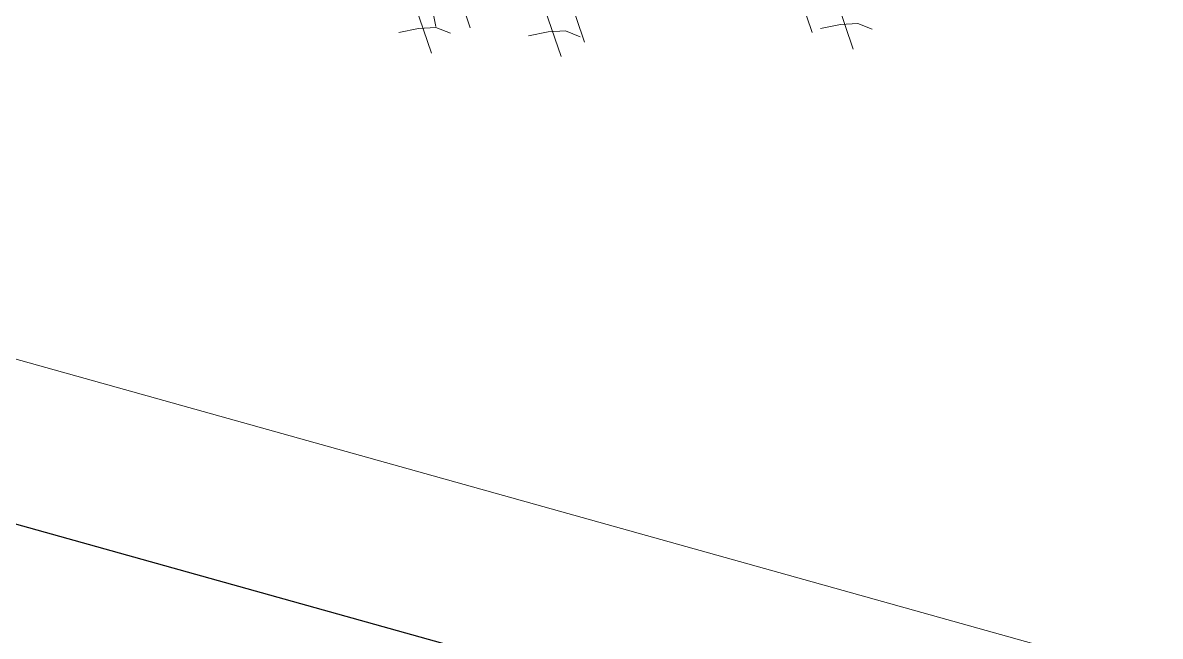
# Model space of a CAD drawing. Header units: millimetres. Extents: x 474016 to 477875, y 2288607 to 2292200.
# Drawn here: x 474439.78 to 474450.53, y 2288878.78 to 2288884.58 of the extents above; entities that cross this region are included whole.
import ezdxf

# ---------------------------------------------------------------- set-up
doc = ezdxf.new("R2010")
doc.units = ezdxf.units.MM
doc.header["$LTSCALE"] = 50
doc.layers.add('BANQUETA', color=251, linetype='Continuous', lineweight=5)
doc.layers.add('EXT', color=3, linetype='Continuous', lineweight=5)
doc.layers.add('CVL_LOTIF', color=1, linetype='Continuous')

# ---------------------------------------------------------------- blocks, each defined once
blk = doc.blocks.new('Plarbol-031')
for points in [[(2.30215, -1.273025), (2.5245, -1.426125)], [(2.312325, -1.441375), (2.38665, -1.359425), (2.4597, -1.29845), (2.542925, -1.2762)], [(2.066475, -1.334025), (2.288825, -1.487125)], [(1.09265, -2.1211), (1.314975, -2.2742)], [(1.037375, -2.262125), (1.2597, -2.415225)], [(1.047525, -2.43045), (1.12185, -2.348525), (1.194925, -2.287525), (1.278125, -2.2653)], [(0.54125, -2.432375), (0.763575, -2.585475)], [(0.60795, -2.692825), (0.526, -2.6185), (0.465, -2.54545), (0.442775, -2.462225)], [(0.45295, -2.671225), (0.675275, -2.824325)], [(0.4631, -2.839575), (0.537425, -2.757625), (0.610475, -2.696625), (0.6937, -2.6744)]]:
    blk.add_lwpolyline(points)

msp = doc.modelspace()

# ---------------------------------------------------------------- linework, layer by layer
at = {"layer": 'BANQUETA'}
msp.add_lwpolyline([(474545.716, 2288851.783), (474425.327, 2288885.419, 0.414214), (474422.862, 2288884.031), (474392.255, 2288774.482)], format="xyb", dxfattribs=at)
at = {"layer": 'CVL_LOTIF'}
msp.add_lwpolyline([(474449.001, 2288877.247), (474424.923, 2288883.974), (474421.559, 2288871.935), (474445.637, 2288865.208)], close=True, dxfattribs=at)

# ---------------------------------------------------------------- block references
at = {"layer": 'EXT', "xscale": 1.71989999994179, "yscale": 1.71989999994179, "zscale": 1.71989999994179, "rotation": 323.4441516640488}
msp.add_blockref('Plarbol-031', (474445.599, 2288888.888), dxfattribs=at)

doc.saveas('drawing.dxf')
